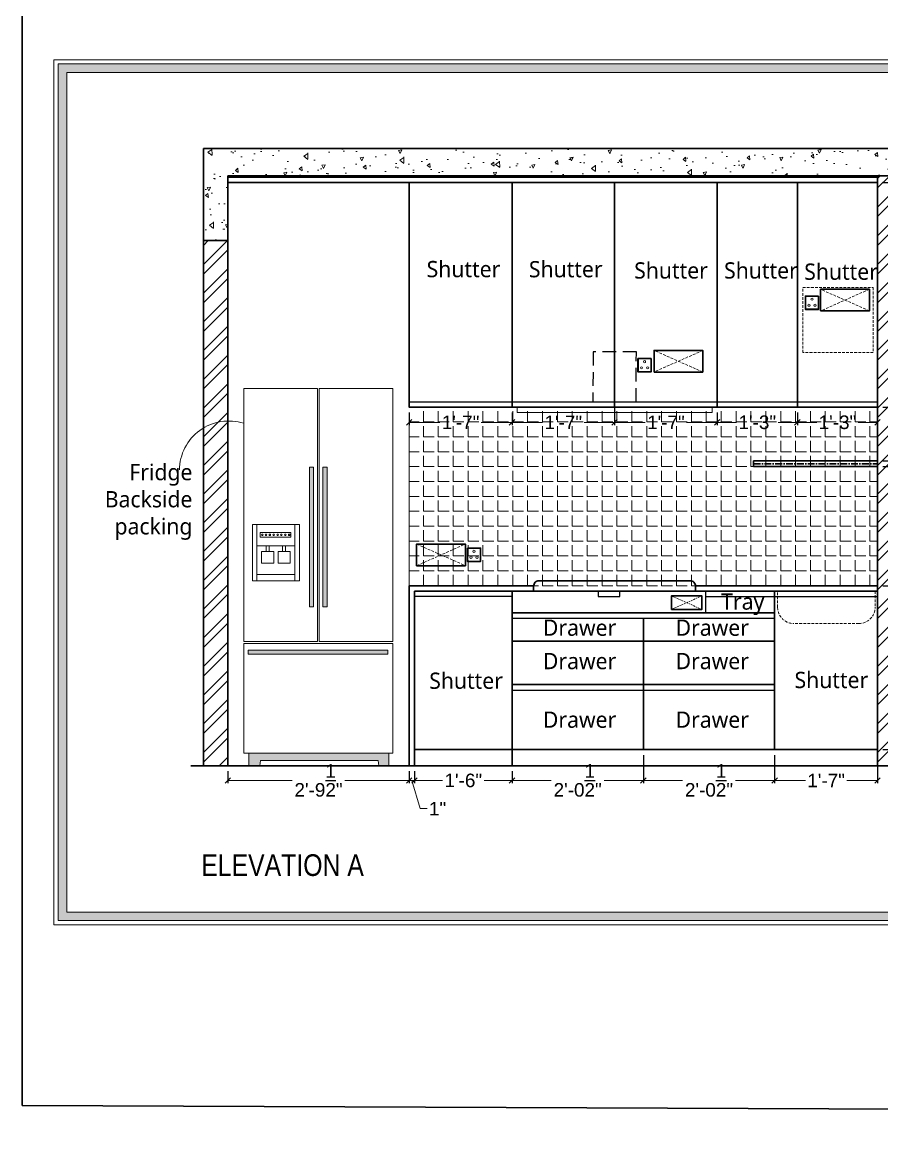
# Model space of a CAD drawing. Header units: millimetres. Extents: x 56222 to 3066687, y -650199 to -121287.
# Drawn here: x 134639.1 to 134797.9, y -184675.3 to -184470.2 of the extents above; entities that cross this region are included whole.
import ezdxf

# ---------------------------------------------------------------- set-up
doc = ezdxf.new("R2010")
doc.units = ezdxf.units.MM
doc.header["$MEASUREMENT"] = 0
doc.header["$PDMODE"] = 35
for name, pattern in [('00-Floor Plan$0$DASHED', [0.75, 0.5, -0.25]), ('CENTER', [2, 1.25, -0.25, 0.25, -0.25]), ('DASHED', [0.75, 0.5, -0.25]), ('DASHED2', [0.375, 0.25, -0.125]), ('DASHEDX2', [1.5, 1, -0.5])]:
    doc.linetypes.add(name, pattern=pattern)
doc.layers.get('Defpoints').update_dxf_attribs({"color": 220})
for name, color, linetype, lineweight in [('03FUN', 37, 'Continuous', 9), ('COLUMN', 1, 'Continuous', 30), ('dim05', 1, 'Continuous', 13), ('Dimension', 10, 'DASHEDX2', 20), ('el', 7, 'Continuous', 20), ('ELEC-wires', 1, 'DASHED2', 13), ('ELEVATION', 250, 'Continuous', 9), ('FIRST FLOOR ( TEXT )', 7, 'Continuous', 9), ('FUR1', 1, 'Continuous', 0), ('FURNITURE', 32, 'Continuous', 9), ('FURNITURE-1', 252, 'Continuous', 13), ('GF FALSE CEILING', 6, 'Continuous', 35), ('hatch-rcc', 251, 'Continuous', 9), ('Labelling', 1, 'Continuous', 25), ('SECTION ( SLAB PLine )', 104, 'Continuous', 30), ('TILE', 14, 'Continuous', 9), ('UTILITY', 48, 'Continuous', 9), ('wall', 7, 'Continuous', 30), ('XX~SLAB ( BEAM )~ ( DIM )', 7, 'Continuous', 9)]:
    doc.layers.add(name, color=color, linetype=linetype, lineweight=lineweight)
doc.layers.add('AR HATCH-7', color=7, linetype='Continuous')
doc.styles.add('Arial', font='arial.ttf')
doc.styles.add('KATHA', font='swissc.ttf')
doc.styles.get("Standard").update_dxf_attribs({"font": 'arial.ttf', "height": 2.5})
doc.dimstyles.new('ISO-25', dxfattribs={"dimtxt": 2.5, "dimasz": 1, "dimexe": 0.5, "dimexo": 1, "dimtad": 0, "dimdec": 1, "dimlunit": 4, "dimtxsty": 'Standard', "dimblk": 'OBLIQUE', "dimcen": 2.5, "dimclrd": 1, "dimclre": 1, "dimclrt": 5, "dimadec": 0, "dimazin": 0, "dimtfac": 1, "dimtdec": 1, "dimtmove": 0, "dimatfit": 3, "dimfxl": 1, "dimlwd": -1, "dimarcsym": 0})

# ---------------------------------------------------------------- blocks, each defined once
blk = doc.blocks.new('fridge')
at = {"layer": '03FUN', "linetype": 'ByBlock'}
h = blk.add_hatch(color=250, dxfattribs=at)
h.paths.add_polyline_path([(134543.83, -185600.35), (134543.06, -185600.35), (134543.06, -185626.13), (134543.83, -185626.13)])
h.paths.add_polyline_path([(134541.32, -185600.35), (134540.55, -185600.35), (134540.55, -185626.13), (134541.32, -185626.13)])
blk.add_hatch(color=250, dxfattribs=at).paths.add_polyline_path([(134555.02, -185634.11), (134529.24, -185634.11), (134529.24, -185634.88), (134555.02, -185634.88)])
at = {"layer": '03FUN', "linetype": 'CENTER', "lineweight": 30}
h = blk.add_hatch(color=250, dxfattribs=at)
h.paths.add_polyline_path([(134555.25, -185653.13), (134542.2, -185653.13), (134542.2, -185654.53), (134553.28, -185654.53), (134553.4, -185655.5), (134555.25, -185655.5)])
h.paths.add_polyline_path([(134542.2, -185653.13), (134529.38, -185653.13), (134529.38, -185655.5), (134531.37, -185655.5), (134531.49, -185654.53), (134542.2, -185654.53)])
at = {"layer": 'UTILITY'}
for p, q in [((134530.84, -185614.88), (134537.89, -185614.88)), ((134530.84, -185620.14), (134537.89, -185620.14))]:
    blk.add_line(p, q, dxfattribs=at)
for points in [[(134542.06, -185585.81), (134528.43, -185585.81), (134528.43, -185632.54), (134542.06, -185632.54)], [(134555.98, -185585.81), (134542.34, -185585.81), (134542.34, -185632.54), (134555.98, -185632.54)], [(134541.32, -185600.35), (134541.32, -185626.13), (134540.55, -185626.13), (134540.55, -185600.35)], [(134543.83, -185600.35), (134543.83, -185626.13), (134543.06, -185626.13), (134543.06, -185600.35)], [(134530.02, -185621.33), (134538.72, -185621.33), (134538.72, -185610.9), (134530.02, -185610.9)], [(134530.02, -185610.9), (134530.84, -185610.9), (134530.84, -185621.33), (134530.02, -185621.33)], [(134531.48, -185612.42), (134537.14, -185612.42), (134537.14, -185613.24), (134531.48, -185613.24)], [(134538.72, -185610.9), (134537.89, -185610.9), (134537.89, -185621.33), (134538.72, -185621.33)], [(134532.57, -185615.94), (134533.13, -185615.94), (134533.13, -185614.88), (134532.57, -185614.88)], [(134536.16, -185615.94), (134535.61, -185615.94), (134535.61, -185614.88), (134536.16, -185614.88)], [(134531.72, -185615.94), (134533.98, -185615.94), (134533.98, -185618.08), (134531.72, -185618.08)], [(134537.01, -185615.94), (134534.76, -185615.94), (134534.76, -185618.08), (134537.01, -185618.08)], [(134555.98, -185632.9), (134528.43, -185632.89), (134528.43, -185653.13), (134555.98, -185653.13)], [(134529.24, -185634.11), (134555.02, -185634.11), (134555.02, -185634.88), (134529.24, -185634.88)], [(134555.25, -185653.13), (134529.38, -185653.13), (134529.38, -185655.5), (134531.37, -185655.5), (134531.49, -185654.53), (134553.28, -185654.53), (134553.4, -185655.5), (134555.25, -185655.5)]]:
    blk.add_lwpolyline(points, close=True, dxfattribs=at)
for centre in [(134531.85, -185612.83), (134532.54, -185612.83), (134533.24, -185612.83), (134533.94, -185612.83), (134534.68, -185612.83), (134535.37, -185612.83), (134536.11, -185612.83), (134536.81, -185612.83)]:
    blk.add_circle(centre, 0.145, dxfattribs=at)
blk = doc.blocks.new('6616')
at = {"color": 242, "linetype": 'DASHED', "true_color": 0xcd2027}
for p, q in [((386784.79, -36915.77), (386775.78, -36911.78)), ((386784.79, -36911.78), (386775.78, -36915.77))]:
    blk.add_line(p, q, dxfattribs=at)
at = {"layer": 'ELEC-wires', "color": 5, "linetype": 'ByBlock', "lineweight": 30, "ltscale": 4}
blk.add_lwpolyline([(386775.78, -36911.78), (386784.79, -36911.78), (386784.79, -36915.77), (386775.78, -36915.77)], close=True, dxfattribs=at)
blk = doc.blocks.new('erfer')
at = {"layer": 'hatch-rcc', "lineweight": 30}
blk.add_lwpolyline([(1905.9, -1304.21), (1908.38, -1304.21), (1908.38, -1306.73), (1905.9, -1306.73)], close=True, dxfattribs=at)
at = {"layer": 'hatch-rcc'}
blk.add_lwpolyline([(1905.96, -1304.28), (1908.31, -1304.28), (1908.31, -1306.66), (1905.96, -1306.66)], close=True, dxfattribs=at)
for centre in [(1907.14, -1304.81), (1906.56, -1305.95), (1907.72, -1305.95)]:
    blk.add_circle(centre, 0.211, dxfattribs=at)
blk = doc.blocks.new('_Oblique')
at = {"layer": 'wall', "color": 0, "lineweight": -2}
blk.add_line((-0.5, -0.5), (0.5, 0.5), dxfattribs=at)
blk = doc.blocks.new('*D214')
at = {"layer": 'Defpoints', "color": 0, "lineweight": 30, "transparency": 16777216}
for p in [(134797.11, -184604.53), (134803.46, -184604.53), (134797.11, -184607.53)]:
    blk.add_point(p, dxfattribs=at)
at = {"layer": 'dim05', "color": 1, "linetype": 'Continuous', "lineweight": -2, "transparency": 16777216}
for p, q in [((134798.11, -184604.53), (134803.96, -184604.53)), ((134798.11, -184607.53), (134803.96, -184607.53))]:
    blk.add_line(p, q, dxfattribs=at)
at = {"layer": 'dim05', "color": 1, "linetype": 'Continuous', "transparency": 16777216}
for p, q in [((134803.46, -184607.53), (134803.46, -184604.53)), ((134803.46, -184606.03), (134805.95, -184607.91)), ((134805.95, -184607.91), (134805.95, -184609.16))]:
    blk.add_line(p, q, dxfattribs=at)
at = {"layer": 'dim05', "color": 1, "transparency": 16777216}
for p, rotation in [((134803.46, -184604.53), 90), ((134803.46, -184607.53), 270)]:
    blk.add_blockref('_Oblique', p, dxfattribs=dict(at, rotation=rotation))
at = {"layer": 'dim05', "color": 5, "lineweight": 25, "transparency": 16777216, "insert": (134805.95, -184611.22), "char_height": 2.5, "attachment_point": 5, "rotation": 90, "style": 'Arial'}
blk.add_mtext('3"', dxfattribs=at)
blk = doc.blocks.new('*D215')
at = {"layer": 'Defpoints', "color": 0, "lineweight": 30, "transparency": 16777216}
for p in [(134797.11, -184574.28), (134803.46, -184574.28), (134797.11, -184604.53)]:
    blk.add_point(p, dxfattribs=at)
at = {"layer": 'dim05', "color": 1, "linetype": 'Continuous', "lineweight": -2, "transparency": 16777216}
for p, q in [((134798.11, -184574.28), (134803.96, -184574.28)), ((134798.11, -184604.53), (134803.96, -184604.53))]:
    blk.add_line(p, q, dxfattribs=at)
at = {"layer": 'dim05', "color": 1, "linetype": 'Continuous', "transparency": 16777216}
for p, q in [((134803.46, -184574.28), (134803.46, -184585.43)), ((134803.46, -184604.53), (134803.46, -184593.37))]:
    blk.add_line(p, q, dxfattribs=at)
at = {"layer": 'dim05', "color": 1, "transparency": 16777216}
for p, rotation in [((134803.46, -184574.28), 90), ((134803.46, -184604.53), 270)]:
    blk.add_blockref('_Oblique', p, dxfattribs=dict(at, rotation=rotation))
at = {"layer": 'dim05', "color": 5, "lineweight": 25, "transparency": 16777216, "insert": (134803.46, -184589.4), "char_height": 2.5, "attachment_point": 5, "rotation": 90, "style": 'Arial'}
blk.add_mtext('2\'-6"', dxfattribs=at)
blk = doc.blocks.new('*D216')
at = {"layer": 'Defpoints', "color": 0, "lineweight": 30, "transparency": 16777216}
for p in [(134797.11, -184552.22), (134803.46, -184552.22), (134797.11, -184574.28)]:
    blk.add_point(p, dxfattribs=at)
at = {"layer": 'dim05', "color": 1, "linetype": 'Continuous', "lineweight": -2, "transparency": 16777216}
for p, q in [((134798.11, -184552.22), (134803.96, -184552.22)), ((134798.11, -184574.28), (134803.96, -184574.28))]:
    blk.add_line(p, q, dxfattribs=at)
at = {"layer": 'dim05', "color": 1, "linetype": 'Continuous', "transparency": 16777216}
for p, q in [((134803.46, -184552.22), (134803.46, -184558.45)), ((134803.46, -184574.28), (134803.46, -184568.05))]:
    blk.add_line(p, q, dxfattribs=at)
at = {"layer": 'dim05', "color": 1, "transparency": 16777216}
for p, rotation in [((134803.46, -184552.22), 90), ((134803.46, -184574.28), 270)]:
    blk.add_blockref('_Oblique', p, dxfattribs=dict(at, rotation=rotation))
at = {"layer": 'dim05', "color": 5, "lineweight": 25, "transparency": 16777216, "insert": (134803.46, -184563.25), "char_height": 2.5, "attachment_point": 5, "rotation": 90, "style": 'Arial'}
blk.add_mtext('1\'-10"', dxfattribs=at)
blk = doc.blocks.new('*D217')
at = {"layer": 'Defpoints', "color": 0, "lineweight": 30, "transparency": 16777216}
for p in [(134797.11, -184541.28), (134803.46, -184541.28), (134797.11, -184551.22)]:
    blk.add_point(p, dxfattribs=at)
at = {"layer": 'dim05', "color": 1, "linetype": 'Continuous', "lineweight": -2, "transparency": 16777216}
for p, q in [((134798.11, -184541.28), (134803.96, -184541.28)), ((134798.11, -184551.22), (134803.96, -184551.22))]:
    blk.add_line(p, q, dxfattribs=at)
at = {"layer": 'dim05', "color": 1, "linetype": 'Continuous', "transparency": 16777216}
for p, q in [((134803.46, -184541.28), (134803.46, -184543.34)), ((134803.46, -184551.22), (134803.46, -184549.17))]:
    blk.add_line(p, q, dxfattribs=at)
at = {"layer": 'dim05', "color": 1, "transparency": 16777216}
for p, rotation in [((134803.46, -184541.28), 90), ((134803.46, -184551.22), 270)]:
    blk.add_blockref('_Oblique', p, dxfattribs=dict(at, rotation=rotation))
at = {"layer": 'dim05', "color": 5, "lineweight": 25, "transparency": 16777216, "insert": (134803.46, -184546.25), "char_height": 2.5, "attachment_point": 5, "rotation": 90, "style": 'Arial'}
blk.add_mtext('10"', dxfattribs=at)
blk = doc.blocks.new('*D218')
at = {"layer": 'Defpoints', "color": 0, "lineweight": 30, "transparency": 16777216}
for p in [(134797.11, -184499.78), (134803.46, -184499.78), (134797.11, -184541.28)]:
    blk.add_point(p, dxfattribs=at)
at = {"layer": 'dim05', "color": 1, "linetype": 'Continuous', "lineweight": -2, "transparency": 16777216}
for p, q in [((134798.11, -184499.78), (134803.96, -184499.78)), ((134798.11, -184541.28), (134803.96, -184541.28))]:
    blk.add_line(p, q, dxfattribs=at)
at = {"layer": 'dim05', "color": 1, "linetype": 'Continuous', "transparency": 16777216}
for p, q in [((134803.46, -184499.78), (134803.46, -184515.67)), ((134803.46, -184541.28), (134803.46, -184525.39))]:
    blk.add_line(p, q, dxfattribs=at)
at = {"layer": 'dim05', "color": 1, "transparency": 16777216}
for p, rotation in [((134803.46, -184499.78), 90), ((134803.46, -184541.28), 270)]:
    blk.add_blockref('_Oblique', p, dxfattribs=dict(at, rotation=rotation))
at = {"layer": 'dim05', "color": 5, "lineweight": 25, "transparency": 16777216, "insert": (134803.46, -184520.53), "char_height": 2.5, "attachment_point": 5, "rotation": 90, "style": 'Arial'}
blk.add_mtext('3\'-5{\\H1x;\\S1/2;}"', dxfattribs=at)
blk = doc.blocks.new('*D219')
at = {"layer": 'Defpoints', "color": 0, "lineweight": 30, "transparency": 16777216}
for p in [(134797.11, -184498.53), (134803.46, -184498.53), (134797.11, -184499.78)]:
    blk.add_point(p, dxfattribs=at)
at = {"layer": 'dim05', "color": 1, "linetype": 'Continuous', "lineweight": -2, "transparency": 16777216}
for p, q in [((134798.11, -184498.53), (134803.96, -184498.53)), ((134798.11, -184499.78), (134803.96, -184499.78))]:
    blk.add_line(p, q, dxfattribs=at)
at = {"layer": 'dim05', "color": 1, "linetype": 'Continuous', "transparency": 16777216}
for p, q in [((134803.46, -184499.15), (134807.93, -184498.37)), ((134803.46, -184499.78), (134803.46, -184498.53)), ((134807.93, -184498.37), (134807.93, -184499.62))]:
    blk.add_line(p, q, dxfattribs=at)
at = {"layer": 'dim05', "color": 1, "transparency": 16777216}
for p, rotation in [((134803.46, -184498.53), 90), ((134803.46, -184499.78), 270)]:
    blk.add_blockref('_Oblique', p, dxfattribs=dict(at, rotation=rotation))
at = {"layer": 'dim05', "color": 5, "lineweight": 25, "transparency": 16777216, "insert": (134807.93, -184502.48), "char_height": 2.5, "attachment_point": 5, "rotation": 90, "style": 'Arial'}
blk.add_mtext('1{\\H1x;\\S1/2;}"', dxfattribs=at)
blk = doc.blocks.new('*D220')
at = {"layer": 'Defpoints', "color": 0, "lineweight": 30, "transparency": 16777216}
for p in [(134797.11, -184541.28), (134807.3, -184541.28), (134797.11, -184574.28)]:
    blk.add_point(p, dxfattribs=at)
at = {"layer": 'dim05', "color": 1, "linetype": 'Continuous', "lineweight": -2, "transparency": 16777216}
for p, q in [((134798.11, -184541.28), (134807.8, -184541.28)), ((134798.11, -184574.28), (134807.8, -184574.28))]:
    blk.add_line(p, q, dxfattribs=at)
at = {"layer": 'dim05', "color": 1, "linetype": 'Continuous', "transparency": 16777216}
for p, q in [((134807.3, -184541.28), (134807.3, -184553.81)), ((134807.3, -184574.28), (134807.3, -184561.75))]:
    blk.add_line(p, q, dxfattribs=at)
at = {"layer": 'dim05', "color": 1, "transparency": 16777216}
for p, rotation in [((134807.3, -184541.28), 90), ((134807.3, -184574.28), 270)]:
    blk.add_blockref('_Oblique', p, dxfattribs=dict(at, rotation=rotation))
at = {"layer": 'dim05', "color": 5, "lineweight": 25, "transparency": 16777216, "insert": (134807.3, -184557.78), "char_height": 2.5, "attachment_point": 5, "rotation": 90, "style": 'Arial'}
blk.add_mtext('2\'-9"', dxfattribs=at)
blk = doc.blocks.new('*D223')
at = {"layer": 'Defpoints', "color": 0, "lineweight": 30, "transparency": 16777216}
for p in [(134710.59, -184541.28), (134729.59, -184541.28), (134729.59, -184544.09)]:
    blk.add_point(p, dxfattribs=at)
at = {"layer": 'dim05', "color": 1, "linetype": 'Continuous', "lineweight": -2, "transparency": 16777216}
for p, q in [((134710.59, -184542.28), (134710.59, -184544.59)), ((134729.59, -184542.28), (134729.59, -184544.59))]:
    blk.add_line(p, q, dxfattribs=at)
at = {"layer": 'dim05', "color": 1, "linetype": 'Continuous', "transparency": 16777216}
for p, q in [((134710.59, -184544.09), (134716.26, -184544.09)), ((134729.59, -184544.09), (134723.92, -184544.09))]:
    blk.add_line(p, q, dxfattribs=at)
at = {"layer": 'dim05', "color": 1, "transparency": 16777216, "rotation": 180}
blk.add_blockref('_Oblique', (134710.59, -184544.09), dxfattribs=at)
at = {"layer": 'dim05', "color": 1, "transparency": 16777216}
blk.add_blockref('_Oblique', (134729.59, -184544.09), dxfattribs=at)
at = {"layer": 'dim05', "color": 5, "lineweight": 25, "transparency": 16777216, "insert": (134720.09, -184544.09), "char_height": 2.5, "attachment_point": 5, "style": 'Arial'}
blk.add_mtext('1\'-7"', dxfattribs=at)
blk = doc.blocks.new('*D224')
at = {"layer": 'Defpoints', "color": 0, "lineweight": 30, "transparency": 16777216}
for p in [(134729.59, -184541.28), (134748.54, -184540.28), (134748.54, -184544.09)]:
    blk.add_point(p, dxfattribs=at)
at = {"layer": 'dim05', "color": 1, "linetype": 'Continuous', "lineweight": -2, "transparency": 16777216}
for p, q in [((134748.54, -184541.28), (134748.54, -184544.59)), ((134729.59, -184542.28), (134729.59, -184544.59))]:
    blk.add_line(p, q, dxfattribs=at)
at = {"layer": 'dim05', "color": 1, "linetype": 'Continuous', "transparency": 16777216}
for p, q in [((134729.59, -184544.09), (134735.23, -184544.09)), ((134748.54, -184544.09), (134742.89, -184544.09))]:
    blk.add_line(p, q, dxfattribs=at)
at = {"layer": 'dim05', "color": 1, "transparency": 16777216, "rotation": 180}
blk.add_blockref('_Oblique', (134729.59, -184544.09), dxfattribs=at)
at = {"layer": 'dim05', "color": 1, "transparency": 16777216}
blk.add_blockref('_Oblique', (134748.54, -184544.09), dxfattribs=at)
at = {"layer": 'dim05', "color": 5, "lineweight": 25, "transparency": 16777216, "insert": (134739.06, -184544.09), "char_height": 2.5, "attachment_point": 5, "style": 'Arial'}
blk.add_mtext('1\'-7"', dxfattribs=at)
blk = doc.blocks.new('*D225')
at = {"layer": 'Defpoints', "color": 0, "lineweight": 30, "transparency": 16777216}
for p in [(134748.54, -184540.28), (134767.5, -184541.28), (134767.5, -184544.09)]:
    blk.add_point(p, dxfattribs=at)
at = {"layer": 'dim05', "color": 1, "linetype": 'Continuous', "lineweight": -2, "transparency": 16777216}
for p, q in [((134748.54, -184541.28), (134748.54, -184544.59)), ((134767.5, -184542.28), (134767.5, -184544.59))]:
    blk.add_line(p, q, dxfattribs=at)
at = {"layer": 'dim05', "color": 1, "linetype": 'Continuous', "transparency": 16777216}
for p, q in [((134748.54, -184544.09), (134754.19, -184544.09)), ((134767.5, -184544.09), (134761.85, -184544.09))]:
    blk.add_line(p, q, dxfattribs=at)
at = {"layer": 'dim05', "color": 1, "transparency": 16777216, "rotation": 180}
blk.add_blockref('_Oblique', (134748.54, -184544.09), dxfattribs=at)
at = {"layer": 'dim05', "color": 1, "transparency": 16777216}
blk.add_blockref('_Oblique', (134767.5, -184544.09), dxfattribs=at)
at = {"layer": 'dim05', "color": 5, "lineweight": 25, "transparency": 16777216, "insert": (134758.02, -184544.09), "char_height": 2.5, "attachment_point": 5, "style": 'Arial'}
blk.add_mtext('1\'-7"', dxfattribs=at)
blk = doc.blocks.new('*D226')
at = {"layer": 'Defpoints', "color": 0, "lineweight": 30, "transparency": 16777216}
for p in [(134767.5, -184541.28), (134782.3, -184541.28), (134782.3, -184544.09)]:
    blk.add_point(p, dxfattribs=at)
at = {"layer": 'dim05', "color": 1, "linetype": 'Continuous', "lineweight": -2, "transparency": 16777216}
for p, q in [((134767.5, -184542.28), (134767.5, -184544.59)), ((134782.3, -184542.28), (134782.3, -184544.59))]:
    blk.add_line(p, q, dxfattribs=at)
at = {"layer": 'dim05', "color": 1, "linetype": 'Continuous', "transparency": 16777216}
for p, q in [((134767.5, -184544.09), (134771.07, -184544.09)), ((134782.3, -184544.09), (134778.73, -184544.09))]:
    blk.add_line(p, q, dxfattribs=at)
at = {"layer": 'dim05', "color": 1, "transparency": 16777216, "rotation": 180}
blk.add_blockref('_Oblique', (134767.5, -184544.09), dxfattribs=at)
at = {"layer": 'dim05', "color": 1, "transparency": 16777216}
blk.add_blockref('_Oblique', (134782.3, -184544.09), dxfattribs=at)
at = {"layer": 'dim05', "color": 5, "lineweight": 25, "transparency": 16777216, "insert": (134774.9, -184544.09), "char_height": 2.5, "attachment_point": 5, "style": 'Arial'}
blk.add_mtext('1\'-3"', dxfattribs=at)
blk = doc.blocks.new('*D227')
at = {"layer": 'Defpoints', "color": 0, "lineweight": 30, "transparency": 16777216}
for p in [(134782.3, -184541.28), (134797.11, -184541.28), (134797.11, -184544.09)]:
    blk.add_point(p, dxfattribs=at)
at = {"layer": 'dim05', "color": 1, "linetype": 'Continuous', "lineweight": -2, "transparency": 16777216}
for p, q in [((134782.3, -184542.28), (134782.3, -184544.59)), ((134797.11, -184542.28), (134797.11, -184544.59))]:
    blk.add_line(p, q, dxfattribs=at)
at = {"layer": 'dim05', "color": 1, "linetype": 'Continuous', "transparency": 16777216}
for p, q in [((134782.3, -184544.09), (134785.88, -184544.09)), ((134797.11, -184544.09), (134793.54, -184544.09))]:
    blk.add_line(p, q, dxfattribs=at)
at = {"layer": 'dim05', "color": 1, "transparency": 16777216, "rotation": 180}
blk.add_blockref('_Oblique', (134782.3, -184544.09), dxfattribs=at)
at = {"layer": 'dim05', "color": 1, "transparency": 16777216}
blk.add_blockref('_Oblique', (134797.11, -184544.09), dxfattribs=at)
at = {"layer": 'dim05', "color": 5, "lineweight": 25, "transparency": 16777216, "insert": (134789.71, -184544.09), "char_height": 2.5, "attachment_point": 5, "style": 'Arial'}
blk.add_mtext('1\'-3"', dxfattribs=at)
blk = doc.blocks.new('*D228')
at = {"layer": 'Defpoints', "color": 0, "lineweight": 30, "transparency": 16777216}
for p in [(134710.59, -184607.53), (134711.59, -184607.53), (134711.59, -184610.23)]:
    blk.add_point(p, dxfattribs=at)
at = {"layer": 'dim05', "color": 1, "linetype": 'Continuous', "lineweight": -2, "transparency": 16777216}
for p, q in [((134710.59, -184608.53), (134710.59, -184610.73)), ((134711.59, -184608.53), (134711.59, -184610.73))]:
    blk.add_line(p, q, dxfattribs=at)
at = {"layer": 'dim05', "color": 1, "linetype": 'Continuous', "transparency": 16777216}
for p, q in [((134710.59, -184610.23), (134709.59, -184610.23)), ((134710.59, -184610.23), (134711.59, -184610.23)), ((134710.59, -184610.23), (134711.59, -184610.23)), ((134711.09, -184610.23), (134712.65, -184615.43)), ((134711.59, -184610.23), (134712.59, -184610.23)), ((134712.65, -184615.43), (134713.9, -184615.43))]:
    blk.add_line(p, q, dxfattribs=at)
at = {"layer": 'dim05', "color": 1, "transparency": 16777216}
blk.add_blockref('_Oblique', (134710.59, -184610.23), dxfattribs=at)
at = {"layer": 'dim05', "color": 1, "transparency": 16777216, "rotation": 180}
blk.add_blockref('_Oblique', (134711.59, -184610.23), dxfattribs=at)
at = {"layer": 'dim05', "color": 5, "lineweight": 25, "transparency": 16777216, "insert": (134715.84, -184615.43), "char_height": 2.5, "attachment_point": 5, "style": 'Arial'}
blk.add_mtext('1"', dxfattribs=at)
blk = doc.blocks.new('*D229')
at = {"layer": 'Defpoints', "color": 0, "lineweight": 30, "transparency": 16777216}
for p in [(134711.59, -184607.53), (134729.59, -184607.53), (134729.59, -184610.23)]:
    blk.add_point(p, dxfattribs=at)
at = {"layer": 'dim05', "color": 1, "linetype": 'Continuous', "lineweight": -2, "transparency": 16777216}
for p, q in [((134711.59, -184608.53), (134711.59, -184610.73)), ((134729.59, -184608.53), (134729.59, -184610.73))]:
    blk.add_line(p, q, dxfattribs=at)
at = {"layer": 'dim05', "color": 1, "linetype": 'Continuous', "transparency": 16777216}
for p, q in [((134711.59, -184610.23), (134716.76, -184610.23)), ((134729.59, -184610.23), (134724.42, -184610.23))]:
    blk.add_line(p, q, dxfattribs=at)
at = {"layer": 'dim05', "color": 1, "transparency": 16777216, "rotation": 180}
blk.add_blockref('_Oblique', (134711.59, -184610.23), dxfattribs=at)
at = {"layer": 'dim05', "color": 1, "transparency": 16777216}
blk.add_blockref('_Oblique', (134729.59, -184610.23), dxfattribs=at)
at = {"layer": 'dim05', "color": 5, "lineweight": 25, "transparency": 16777216, "insert": (134720.59, -184610.23), "char_height": 2.5, "attachment_point": 5, "style": 'Arial'}
blk.add_mtext('1\'-6"', dxfattribs=at)
blk = doc.blocks.new('*D230')
at = {"layer": 'Defpoints', "color": 0, "lineweight": 30, "transparency": 16777216}
for p in [(134753.85, -184604.53), (134729.59, -184607.53), (134753.85, -184610.23)]:
    blk.add_point(p, dxfattribs=at)
at = {"layer": 'dim05', "color": 1, "linetype": 'Continuous', "lineweight": -2, "transparency": 16777216}
for p, q in [((134753.85, -184605.53), (134753.85, -184610.73)), ((134729.59, -184608.53), (134729.59, -184610.73))]:
    blk.add_line(p, q, dxfattribs=at)
at = {"layer": 'dim05', "color": 1, "linetype": 'Continuous', "transparency": 16777216}
for p, q in [((134729.59, -184610.23), (134736.84, -184610.23)), ((134753.85, -184610.23), (134746.6, -184610.23))]:
    blk.add_line(p, q, dxfattribs=at)
at = {"layer": 'dim05', "color": 1, "transparency": 16777216, "rotation": 180}
blk.add_blockref('_Oblique', (134729.59, -184610.23), dxfattribs=at)
at = {"layer": 'dim05', "color": 1, "transparency": 16777216}
blk.add_blockref('_Oblique', (134753.85, -184610.23), dxfattribs=at)
at = {"layer": 'dim05', "color": 5, "lineweight": 25, "transparency": 16777216, "insert": (134741.72, -184610.23), "char_height": 2.5, "attachment_point": 5, "style": 'Arial'}
blk.add_mtext('2\'-0{\\H1x;\\S1/2;}"', dxfattribs=at)
blk = doc.blocks.new('*D231')
at = {"layer": 'Defpoints', "color": 0, "lineweight": 30, "transparency": 16777216}
for p in [(134753.85, -184604.53), (134778.11, -184604.53), (134778.11, -184610.23)]:
    blk.add_point(p, dxfattribs=at)
at = {"layer": 'dim05', "color": 1, "linetype": 'Continuous', "lineweight": -2, "transparency": 16777216}
for p, q in [((134753.85, -184605.53), (134753.85, -184610.73)), ((134778.11, -184605.53), (134778.11, -184610.73))]:
    blk.add_line(p, q, dxfattribs=at)
at = {"layer": 'dim05', "color": 1, "linetype": 'Continuous', "transparency": 16777216}
for p, q in [((134753.85, -184610.23), (134761.1, -184610.23)), ((134778.11, -184610.23), (134770.86, -184610.23))]:
    blk.add_line(p, q, dxfattribs=at)
at = {"layer": 'dim05', "color": 1, "transparency": 16777216, "rotation": 180}
blk.add_blockref('_Oblique', (134753.85, -184610.23), dxfattribs=at)
at = {"layer": 'dim05', "color": 1, "transparency": 16777216}
blk.add_blockref('_Oblique', (134778.11, -184610.23), dxfattribs=at)
at = {"layer": 'dim05', "color": 5, "lineweight": 25, "transparency": 16777216, "insert": (134765.98, -184610.23), "char_height": 2.5, "attachment_point": 5, "style": 'Arial'}
blk.add_mtext('2\'-0{\\H1x;\\S1/2;}"', dxfattribs=at)
blk = doc.blocks.new('*D232')
at = {"layer": 'Defpoints', "color": 0, "lineweight": 30, "transparency": 16777216}
for p in [(134778.11, -184604.53), (134797.11, -184604.53), (134797.11, -184610.23)]:
    blk.add_point(p, dxfattribs=at)
at = {"layer": 'dim05', "color": 1, "linetype": 'Continuous', "lineweight": -2, "transparency": 16777216}
for p, q in [((134778.11, -184605.53), (134778.11, -184610.73)), ((134797.11, -184605.53), (134797.11, -184610.73))]:
    blk.add_line(p, q, dxfattribs=at)
at = {"layer": 'dim05', "color": 1, "linetype": 'Continuous', "transparency": 16777216}
for p, q in [((134778.11, -184610.23), (134783.78, -184610.23)), ((134797.11, -184610.23), (134791.44, -184610.23))]:
    blk.add_line(p, q, dxfattribs=at)
at = {"layer": 'dim05', "color": 1, "transparency": 16777216, "rotation": 180}
blk.add_blockref('_Oblique', (134778.11, -184610.23), dxfattribs=at)
at = {"layer": 'dim05', "color": 1, "transparency": 16777216}
blk.add_blockref('_Oblique', (134797.11, -184610.23), dxfattribs=at)
at = {"layer": 'dim05', "color": 5, "lineweight": 25, "transparency": 16777216, "insert": (134787.61, -184610.23), "char_height": 2.5, "attachment_point": 5, "style": 'Arial'}
blk.add_mtext('1\'-7"', dxfattribs=at)
blk = doc.blocks.new('*D245')
at = {"layer": 'Defpoints', "color": 0, "lineweight": 30, "transparency": 16777216}
for p in [(134677.11, -184607.53), (134710.59, -184607.53), (134710.59, -184610.23)]:
    blk.add_point(p, dxfattribs=at)
at = {"layer": 'dim05', "color": 1, "linetype": 'Continuous', "lineweight": -2, "transparency": 16777216}
for p, q in [((134677.11, -184608.53), (134677.11, -184610.73)), ((134710.59, -184608.53), (134710.59, -184610.73))]:
    blk.add_line(p, q, dxfattribs=at)
at = {"layer": 'dim05', "color": 1, "linetype": 'Continuous', "transparency": 16777216}
for p, q in [((134677.11, -184610.23), (134688.97, -184610.23)), ((134710.59, -184610.23), (134698.73, -184610.23))]:
    blk.add_line(p, q, dxfattribs=at)
at = {"layer": 'dim05', "color": 1, "transparency": 16777216, "rotation": 180}
blk.add_blockref('_Oblique', (134677.11, -184610.23), dxfattribs=at)
at = {"layer": 'dim05', "color": 1, "transparency": 16777216}
blk.add_blockref('_Oblique', (134710.59, -184610.23), dxfattribs=at)
at = {"layer": 'dim05', "color": 5, "lineweight": 25, "transparency": 16777216, "insert": (134693.85, -184610.23), "char_height": 2.5, "attachment_point": 5, "style": 'Arial'}
blk.add_mtext('2\'-9{\\H1x;\\S1/2;}"', dxfattribs=at)

msp = doc.modelspace()

# ---------------------------------------------------------------- hatches: boundary and pattern name
at = {"layer": 'AR HATCH-7', "linetype": 'CENTER', "lineweight": 15, "true_color": 0x939598}
h = msp.add_hatch(dxfattribs=at)
h.set_pattern_fill('AR-CONC', color=252, angle=225)
h.set_pattern_definition([(275, (150.609, 1039.392), (-5.51551999, -4.62807079), [0.75, -8.25]), (220, (150.609, 1039.392), (6.29992167, -4.3376815), [0.6, -6.6]), (325.4514445, (150.149, 1039.006), (0.78440164, -8.96575221), [0.63740192, -7.01142112]), (271.1842, (152.023, 1037.978), (-8.71693388, -6.37613776), [1.125, -12.375]), (321.6356355, (151.297, 1037.446), (0.2790007, -13.4971167), [0.9561034, -10.5171376]), (216.184164, (152.023, 1037.978), (0.2790007, -13.4971167), [0.9, -9.9]), (246, (150.962, 1037.624), (-7.06771572, -1.37382476), [0.75, -8.25]), (191, (150.962, 1037.624), (3.40708593, -6.84808435), [0.6, -6.6]), (296.4514447, (150.373, 1037.51), (-3.66062975, -8.22190906), [0.6374019, -7.01142112]), (262.5, (150.6087, 1039.392), (2.267931853, -2.439898176), [0, -6.52, 0, -6.7, 0, -6.625]), (232.5, (150.6087, 1039.392), (0.92872942, -4.6490945), [0, -3.82, 0, -6.37, 0, -2.525]), (192.5, (152.1856, 1040.9688), (-3.934181673, -3.615207618), [0, -2.5, 0, -7.8, 0, -10.35]), (182.5, (152.8927, 1041.676), (-3.41589983, -4.83159807), [0, -3.25, 0, -5.18, 0, -7.35])])
h.paths.add_polyline_path([(134801.61, -184493.53), (134672.61, -184493.53), (134672.61, -184510.53), (134677.11, -184510.53), (134677.11, -184498.53), (134801.61, -184498.53)])
h = msp.add_hatch(dxfattribs=at)
h.set_pattern_fill('ANSI32', color=252, scale=10)
h.set_pattern_definition([(45, (275.1087, 1054.392), (-2.65165043, 2.65165043), []), (45, (276.8765, 1054.392), (-2.65165043, 2.65165043), [])])
h.paths.add_polyline_path([(134801.61, -184498.53), (134797.11, -184498.53), (134797.11, -184607.53), (134801.61, -184607.53)])
h = msp.add_hatch(dxfattribs=at)
h.set_pattern_fill('ANSI32', color=252, scale=10)
h.set_pattern_definition([(45, (150.6087, 1054.392), (-2.65165043, 2.65165043), []), (45, (152.3765, 1054.392), (-2.65165043, 2.65165043), [])])
h.paths.add_polyline_path([(134677.11, -184510.53), (134672.61, -184510.53), (134672.61, -184607.53), (134677.11, -184607.53)])
at = {"layer": 'Dimension', "linetype": 'Continuous', "true_color": 0xd39e00}
h = msp.add_hatch(color=42, dxfattribs=at)
h.paths.add_polyline_path([(134645.77, -184477.9), (134645.77, -184636.1), (134870.53, -184636.1), (134870.53, -184477.9)])
h.paths.add_polyline_path([(134647.34, -184479.48), (134868.95, -184479.48), (134868.95, -184634.52), (134647.34, -184634.52)], flags=16)
at = {"layer": 'FURNITURE', "linetype": 'CENTER', "lineweight": 15, "true_color": 0xc7c8ca, "transparency": 33554687}
h = msp.add_hatch(dxfattribs=at)
h.set_pattern_fill('ANGLE', color=9, scale=10)
h.set_pattern_definition([(0, (1035.7173, 8.478), (0, 2.75), [2, -0.75]), (90, (1035.7173, 8.478), (-2.75, 2e-16), [2, -0.75])])
h.paths.add_polyline_path([(134797.11, -184541.28), (134710.59, -184541.28), (134710.59, -184574.28), (134797.11, -184574.28)])
at = {"layer": 'GF FALSE CEILING', "linetype": 'CENTER', "lineweight": 20}
h = msp.add_hatch(dxfattribs=at)
h.set_pattern_fill('ANSI31', color=256, scale=10)
h.set_pattern_definition([(45, (0, 90.3257), (-0.8838834765, 0.8838834765), [])])
h.paths.add_polyline_path([(134747.67, -184498.53), (134677.11, -184498.53), (134677.11, -184498.78), (134747.67, -184498.78)])
h.paths.add_polyline_path([(134772.57, -184498.53), (134747.67, -184498.53), (134747.67, -184498.78), (134772.57, -184498.78)])
h.paths.add_polyline_path([(134792.48, -184498.53), (134772.57, -184498.53), (134772.57, -184498.78), (134792.48, -184498.78)])
h.paths.add_polyline_path([(134797.11, -184498.53), (134792.48, -184498.53), (134792.48, -184498.78), (134797.11, -184498.78)])

# ---------------------------------------------------------------- linework, layer by layer
at = {"layer": 'COLUMN'}
msp.add_line((134670.25, -184607.53), (134804.26, -184607.53), dxfattribs=at)
at = {"layer": 'Dimension', "color": 42, "linetype": 'Continuous', "true_color": 0xd39e00}
for points in [[(134644.98, -184477.11), (134871.31, -184477.11), (134871.31, -184636.89), (134644.98, -184636.89)], [(134645.77, -184477.9), (134870.53, -184477.9), (134870.53, -184636.1), (134645.77, -184636.1)], [(134647.34, -184479.48), (134868.95, -184479.48), (134868.95, -184634.52), (134647.34, -184634.52)]]:
    msp.add_lwpolyline(points, close=True, dxfattribs=at)
at = {"layer": 'ELEVATION', "lineweight": 30}
msp.add_lwpolyline([(134733.58, -184575.28), (134733.58, -184574.34, -0.414214), (134734.58, -184573.34), (134762.5, -184573.34, -0.414214), (134763.5, -184574.34), (134763.5, -184575.28)], format="xyb", close=True, dxfattribs=at)
at = {"layer": 'FUR1', "color": 252, "true_color": 0x939598}
msp.add_arc((134677.28, -184552.96, 0), 9.12, 72.4576, 179.4758, dxfattribs=at)
at = {"layer": 'FURNITURE', "lineweight": 30}
for p, q in [((134729.59, -184499.78), (134729.59, -184541.28)), ((134748.54, -184541.28), (134748.54, -184499.78)), ((134767.5, -184499.78), (134767.5, -184541.28)), ((134782.3, -184499.78), (134782.3, -184541.28)), ((134677.11, -184514.53), (134677.11, -184532.39)), ((134710.59, -184532.39), (134710.59, -184514.53)), ((134729.59, -184607.53), (134729.59, -184575.28)), ((134778.11, -184604.53), (134778.11, -184575.28)), ((134729.59, -184579.28), (134778.11, -184579.28)), ((134753.85, -184604.53), (134753.85, -184580.28)), ((134729.59, -184584.53), (134778.11, -184584.53)), ((134729.59, -184592.53), (134778.11, -184592.53)), ((134797.11, -184604.53), (134711.59, -184604.53))]:
    msp.add_line(p, q, dxfattribs=at)
at = {"layer": 'FURNITURE', "lineweight": -3}
msp.add_line((134710.59, -184540.28), (134797.11, -184540.28), dxfattribs=at)
at = {"layer": 'FURNITURE', "color": 9, "lineweight": 5, "true_color": 0xc7c8ca}
msp.add_line((134710.59, -184542.28), (134710.59, -184574.28), dxfattribs=at)
at = {"layer": 'FURNITURE', "color": 3, "linetype": 'CENTER', "lineweight": 30}
msp.add_line((134774.23, -184551.72), (134797.11, -184551.72), dxfattribs=at)
at = {"layer": 'FURNITURE', "lineweight": 25}
for p, q in [((134745.48, -184575.28), (134745.48, -184576.28)), ((134745.48, -184576.28), (134749.49, -184576.28)), ((134749.49, -184576.28), (134749.49, -184575.28)), ((134765.39, -184576.28), (134797.11, -184576.28)), ((134797.11, -184575.28), (134797.11, -184607.53)), ((134729.59, -184580.28), (134778.11, -184580.28)), ((134729.59, -184593.53), (134778.11, -184593.53))]:
    msp.add_line(p, q, dxfattribs=at)
at = {"layer": 'FURNITURE', "lineweight": 30}
for points in [[(134710.59, -184499.78), (134797.11, -184499.78), (134797.11, -184541.28), (134710.59, -184541.28)], [(134774.23, -184551.22), (134797.11, -184551.22), (134797.11, -184552.22), (134774.23, -184552.22)]]:
    msp.add_lwpolyline(points, close=True, dxfattribs=at)
at = {"layer": 'FURNITURE', "linetype": 'DASHED'}
msp.add_lwpolyline([(134783.32, -184519.2), (134796.32, -184519.2), (134796.32, -184531.2), (134783.32, -184531.2)], close=True, dxfattribs=at)
at = {"layer": 'FURNITURE', "color": 18, "linetype": 'DASHED2', "lineweight": 25, "ltscale": 10, "true_color": 0x000000}
msp.add_lwpolyline([(134744.54, -184540.28), (134752.54, -184540.28), (134752.56, -184531.07), (134744.56, -184531.07)], close=True, dxfattribs=at)
at = {"layer": 'FURNITURE'}
msp.add_lwpolyline([(134730.54, -184541.28), (134766.54, -184541.28), (134766.54, -184542.29), (134730.54, -184542.29)], close=True, dxfattribs=at)
at = {"layer": 'FURNITURE', "lineweight": 30}
for points in [[(134710.59, -184574.28), (134733.58, -184574.28)], [(134711.59, -184575.28), (134711.59, -184607.53), (134710.59, -184607.53), (134710.59, -184574.28)], [(134763.5, -184574.28), (134797.11, -184574.28), (134797.11, -184575.28), (134711.59, -184575.28)]]:
    msp.add_lwpolyline(points, dxfattribs=at)
at = {"layer": 'FURNITURE', "lineweight": 25}
for points in [[(134729.59, -184576.28), (134711.59, -184576.28), (134711.59, -184604.53), (134729.59, -184604.53)], [(134765.39, -184575.28), (134778.11, -184575.28), (134778.11, -184579.28), (134765.39, -184579.28)]]:
    msp.add_lwpolyline(points, close=True, dxfattribs=at)
at = {"layer": 'FURNITURE', "linetype": '00-Floor Plan$0$DASHED'}
msp.add_lwpolyline([(134796.66, -184575.28), (134796.66, -184578.25, -0.414192), (134793.66, -184581.25), (134781.66, -184581.25, -0.414235), (134778.66, -184578.25), (134778.66, -184575.28)], format="xyb", dxfattribs=at)
at = {"layer": 'SECTION ( SLAB PLine )', "color": 1}
for p, q in [((134672.61, -184493.53), (134672.61, -184510.53)), ((134801.61, -184493.53), (134672.61, -184493.53)), ((134677.11, -184510.53), (134677.11, -184498.53)), ((134801.61, -184498.53), (134677.11, -184498.53)), ((134677.11, -184510.53), (134672.61, -184510.53))]:
    msp.add_line(p, q, dxfattribs=at)
at = {"layer": 'SECTION ( SLAB PLine )', "color": 6}
for p, q in [((134797.11, -184498.78), (134677.11, -184498.78)), ((134797.11, -184499.78), (134677.11, -184499.78))]:
    msp.add_line(p, q, dxfattribs=at)
at = {"layer": 'TILE', "color": 3, "lineweight": 30}
msp.add_lwpolyline([(134639.11, -184294.84), (135861, -184299.9), (135861, -184675.3), (134639.11, -184670.24)], close=True, dxfattribs=at)
at = {"layer": 'XX~SLAB ( BEAM )~ ( DIM )', "lineweight": 30}
for p, q in [((134797.11, -184607.53), (134797.11, -184498.53)), ((134672.61, -184510.53), (134672.61, -184607.53)), ((134677.11, -184607.53), (134677.11, -184510.53))]:
    msp.add_line(p, q, dxfattribs=at)

# ---------------------------------------------------------------- block references
at = {"layer": 'el', "color": 1, "transparency": 33554687, "xscale": -1, "rotation": 180.0000000001202}
for p in [(-251989.18, -221435.28), (-252019.95, -221446.57)]:
    msp.add_blockref('6616', p, dxfattribs=at)
at = {"layer": 'el', "color": 1, "transparency": 33554687, "rotation": 179.9999999998799}
msp.add_blockref('6616', (521496.76, -221482.34), dxfattribs=at)
at = {"layer": 'el', "color": 1, "transparency": 33554687, "xscale": -0.6270732069940084, "yscale": 0.6270732069940084, "zscale": 0.6270732069940084, "rotation": 180.0000000001202}
msp.add_blockref('6616', (-107777.7, -207725.03), dxfattribs=at)
at = {"layer": 'FURNITURE', "color": 242, "linetype": 'CENTER', "lineweight": 30, "true_color": 0xcd2027}
msp.add_blockref('fridge', (151.61, 1047.97), dxfattribs=at)
at = {"layer": 'FURNITURE-1', "transparency": 33554687, "yscale": 0.9762505880272067, "zscale": 0.9762505880272067}
for p, xscale in [((136646.86, -183247.52), -0.9762505880272067), ((136615.92, -183259.08), -0.9762505880272067), ((132860.72, -183294.08), 0.9762505880272067)]:
    msp.add_blockref('erfer', p, dxfattribs=dict(at, xscale=xscale))

# ---------------------------------------------------------------- texts
at = {"layer": 'FIRST FLOOR ( TEXT )', "transparency": 33554687, "insert": (134687.2, -184625.89), "char_height": 4, "attachment_point": 5, "style": 'KATHA'}
msp.add_mtext('ELEVATION A', dxfattribs=at)
at = {"layer": 'Labelling', "color": 1, "char_height": 3, "attachment_point": 5, "style": 'Arial'}
for s, insert, width in [('{\\fMalgun Gothic|b0|i0|c0|p34;Shutter}', (134720.63, -184515.8), 16.1646), ('{\\fMalgun Gothic|b0|i0|c0|p34;Shutter}', (134739.52, -184515.82), 16.1646), ('{\\fMalgun Gothic|b0|i0|c0|p34;Shutter}', (134758.97, -184516.05), 16.1646), ('{\\fMalgun Gothic|b0|i0|c0|p34;Shutter}', (134775.58, -184516.05), 16.1646), ('{\\fMalgun Gothic|b0|i0|c0|p34;Shutter}', (134790.38, -184516.28), 16.1646), ('\\pxqr;{\\fMalgun Gothic|b0|i0|c0|p34;Fridge Backside packing}', (134662.47, -184558.79), 16.1646), ('{\\fMalgun Gothic|b0|i0|c0|p34;Tray}', (134772.22, -184577.69), 29.954), ('{\\fMalgun Gothic|b0|i0|c0|p34;Drawer}', (134742.08, -184582.03), 29.954), ('{\\fMalgun Gothic|b0|i0|c0|p34;Drawer}', (134766.59, -184582.03), 29.954), ('{\\fMalgun Gothic|b0|i0|c0|p34;Drawer}', (134742.08, -184588.2), 29.954), ('{\\fMalgun Gothic|b0|i0|c0|p34;Drawer}', (134766.59, -184588.2), 29.954), ('{\\fMalgun Gothic|b0|i0|c0|p34;Shutter}', (134721.11, -184591.82), 16.1646), ('{\\fMalgun Gothic|b0|i0|c0|p34;Shutter}', (134788.59, -184591.69), 16.1646), ('{\\fMalgun Gothic|b0|i0|c0|p34;Drawer}', (134742.08, -184599.02), 29.954), ('{\\fMalgun Gothic|b0|i0|c0|p34;Drawer}', (134766.59, -184599.02), 29.954)]:
    msp.add_mtext(s, dxfattribs=dict(at, insert=insert, width=width))

# ---------------------------------------------------------------- dimensions: what is measured, and where the dimension line sits
at = {"layer": 'dim05', "color": 27, "lineweight": 25, "true_color": 0x7d5120}
for base, p1, p2, picture, middle in [((134803.45813464, -184498.52790563), (134797.10848519, -184499.77790563), (134797.10848519, -184498.52790563), '*D219', (134807.92915178, -184500.24756545)), ((134803.46, -184604.53), (134797.11, -184607.53), (134797.11, -184604.53), '*D214', (134805.95, -184609.79))]:
    dim = msp.add_linear_dim(base=base, p1=p1, p2=p2, angle=90, dimstyle='ISO-25', override={"dimtxsty": 'Arial', "dimtmove": 1}, dxfattribs=at)
    dim.commit()
    dim.dimension.update_dxf_attribs({"geometry": picture, "text_midpoint": middle, "dimtype": 160})
for base, p1, p2, picture, middle in [((134803.46, -184499.78), (134797.11, -184541.28), (134797.11, -184499.78), '*D218', (134803.46, -184520.53)), ((134803.46, -184541.28), (134797.11, -184551.22), (134797.11, -184541.28), '*D217', (134803.46, -184546.25)), ((134807.3, -184541.28), (134797.11, -184574.28), (134797.11, -184541.28), '*D220', (134807.3, -184557.78)), ((134803.46, -184552.22), (134797.11, -184574.28), (134797.11, -184552.22), '*D216', (134803.46, -184563.25)), ((134803.4581, -184574.2782), (134797.1085, -184604.5279), (134797.1085, -184574.2782), '*D215', (134803.4581, -184589.403))]:
    dim = msp.add_linear_dim(base=base, p1=p1, p2=p2, angle=90, dimstyle='ISO-25', override={"dimtxsty": 'Arial', "dimtmove": 1}, dxfattribs=at)
    dim.commit()
    dim.dimension.update_dxf_attribs({"geometry": picture, "text_midpoint": middle})
for base, p1, p2, picture, middle in [((134729.59, -184544.09), (134710.59, -184541.28), (134729.59, -184541.28), '*D223', (134720.09, -184544.09)), ((134748.5408, -184544.091), (134729.5855, -184541.2782), (134748.5408, -184540.2782), '*D224', (134739.0632, -184544.091)), ((134767.5, -184544.09), (134748.54, -184540.28), (134767.5, -184541.28), '*D225', (134758.02, -184544.09)), ((134782.3, -184544.09), (134767.5, -184541.28), (134782.3, -184541.28), '*D226', (134774.9, -184544.09)), ((134797.11, -184544.09), (134782.3, -184541.28), (134797.11, -184541.28), '*D227', (134789.71, -184544.09)), ((134753.85, -184610.23), (134729.59, -184607.53), (134753.85, -184604.53), '*D230', (134741.72, -184610.23)), ((134778.11, -184610.23), (134753.85, -184604.53), (134778.11, -184604.53), '*D231', (134765.98, -184610.23)), ((134797.11, -184610.23), (134778.11, -184604.53), (134797.11, -184604.53), '*D232', (134787.61, -184610.23)), ((134710.59, -184610.23), (134677.11, -184607.53), (134710.59, -184607.53), '*D245', (134693.85, -184610.23)), ((134711.59, -184610.23), (134710.59, -184607.53), (134711.59, -184607.53), '*D228', (134714.52, -184615.43)), ((134729.59, -184610.23), (134711.59, -184607.53), (134729.59, -184607.53), '*D229', (134720.59, -184610.23))]:
    dim = msp.add_linear_dim(base=base, p1=p1, p2=p2, dimstyle='ISO-25', override={"dimtxsty": 'Arial', "dimtmove": 1}, dxfattribs=at)
    dim.commit()
    dim.dimension.update_dxf_attribs({"geometry": picture, "text_midpoint": middle})

doc.saveas('drawing.dxf')
